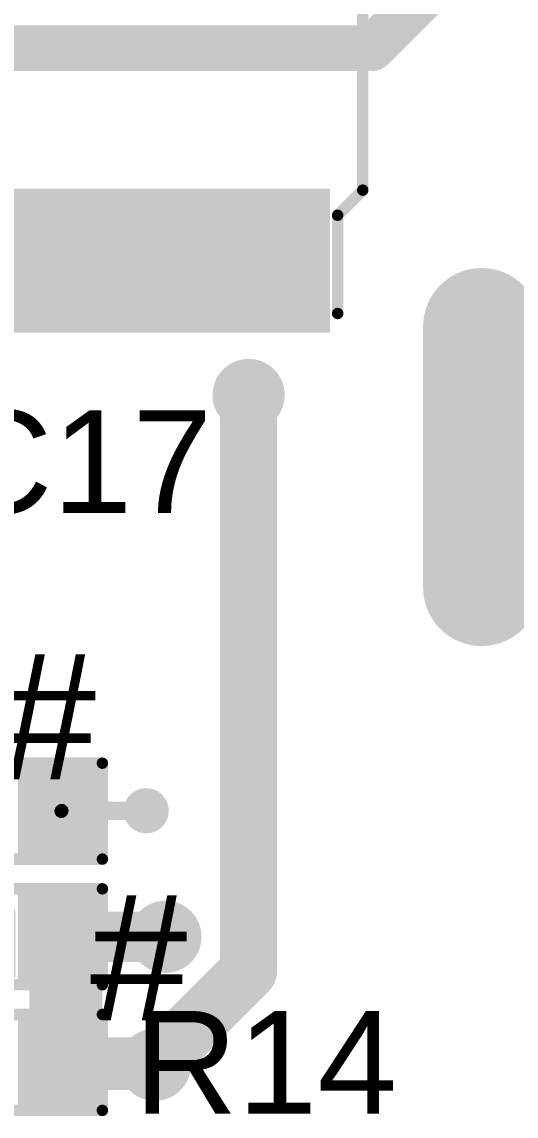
# Model space of a CAD drawing. Header units: millimetres. Extents: x -0.39 to 4.37, y -0.38 to 3.54.
# Drawn here: x 3.4766 to 3.693, y -0.0817 to 0.3973 of the extents above; entities that cross this region are included whole.
import ezdxf

# ---------------------------------------------------------------- set-up
doc = ezdxf.new("R2010")
doc.units = ezdxf.units.MM
doc.header["$MEASUREMENT"] = 0
for name, color, linetype in [('BottomLayer', 5, 'Continuous'), ('BottomPaste', 16, 'Continuous'), ('BottomSolder', 6, 'Continuous'), ('MultiLayer', 9, 'Continuous'), ('PadHoleLayer', 156, 'Continuous'), ('TopLayer', 1, 'Continuous'), ('TopOverlay', 2, 'Continuous'), ('TopPaste', 8, 'Continuous'), ('TopSolder', 216, 'Continuous'), ('ViaHoleLayer', 16, 'Continuous')]:
    doc.layers.add(name, color=color, linetype=linetype)
doc.styles.add('Arial', font='', dxfattribs={"height": 0.2})
doc.styles.get('Arial').set_extended_font_data('Arial')

# ---------------------------------------------------------------- blocks, each defined once
blk = doc.blocks.new('FNR5040SR24NT_78')
at = {"layer": 'TopLayer'}
for points in [[(-0.10039, 0.08268), (-0.04528, 0.08268), (-0.04528, -0.08268), (-0.10039, -0.08268)], [(0.04528, 0.08268), (0.10039, 0.08268), (0.10039, -0.08268), (0.04528, -0.08268)]]:
    blk.add_hatch(color=1, dxfattribs=at).paths.add_polyline_path(points)
at = {"layer": 'TopPaste'}
for points in [[(-0.10039, 0.08268), (-0.04528, 0.08268), (-0.04528, -0.08268), (-0.10039, -0.08268)], [(0.04528, 0.08268), (0.10039, 0.08268), (0.10039, -0.08268), (0.04528, -0.08268)]]:
    blk.add_hatch(color=8, dxfattribs=at).paths.add_polyline_path(points)
at = {"layer": 'TopSolder'}
for points in [[(-0.10439, 0.08668), (-0.04128, 0.08668), (-0.04128, -0.08668), (-0.10439, -0.08668)], [(0.04128, 0.08668), (0.10439, 0.08668), (0.10439, -0.08668), (0.04128, -0.08668)]]:
    blk.add_hatch(color=216, dxfattribs=at).paths.add_polyline_path(points)
at = {"layer": 'TopOverlay', "const_width": 0.005}
for points in [[(-0.054, 0.09), (-0.043, 0.101)], [(0.042, 0.101), (-0.043, 0.101)], [(0.053, 0.09), (0.042, 0.101)], [(-0.054, 0.09), (-0.097, 0.09)], [(0.096, 0.09), (0.053, 0.09)], [(-0.054, -0.09), (-0.097, -0.09)], [(-0.043, -0.101), (-0.054, -0.09)], [(0.042, -0.101), (0.053, -0.09)], [(0.096, -0.09), (0.053, -0.09)], [(0.042, -0.101), (-0.043, -0.101)]]:
    blk.add_lwpolyline(points, dxfattribs=at)
at = {"layer": 'TopOverlay', "const_width": 0.0025}
for points in [[(-0.04425, 0.101, 1), (-0.04175, 0.101, 1)], [(-0.04425, 0.101, 1), (-0.04175, 0.101, 1)], [(0.04075, 0.101, 1), (0.04325, 0.101, 1)], [(0.04075, 0.101, 1), (0.04325, 0.101, 1)], [(-0.09825, 0.09, 1), (-0.09575, 0.09, 1)], [(-0.05525, 0.09, 1), (-0.05275, 0.09, 1)], [(-0.05525, 0.09, 1), (-0.05275, 0.09, 1)], [(0.05175, 0.09, 1), (0.05425, 0.09, 1)], [(0.05175, 0.09, 1), (0.05425, 0.09, 1)], [(0.09475, 0.09, 1), (0.09725, 0.09, 1)], [(-0.09825, -0.09, 1), (-0.09575, -0.09, 1)], [(-0.05525, -0.09, 1), (-0.05275, -0.09, 1)], [(-0.05525, -0.09, 1), (-0.05275, -0.09, 1)], [(0.05175, -0.09, 1), (0.05425, -0.09, 1)], [(0.05175, -0.09, 1), (0.05425, -0.09, 1)], [(0.09475, -0.09, 1), (0.09725, -0.09, 1)], [(-0.04425, -0.101, 1), (-0.04175, -0.101, 1)], [(-0.04425, -0.101, 1), (-0.04175, -0.101, 1)], [(0.04075, -0.101, 1), (0.04325, -0.101, 1)], [(0.04075, -0.101, 1), (0.04325, -0.101, 1)]]:
    blk.add_lwpolyline(points, format="xyb", close=True, dxfattribs=at)
blk = doc.blocks.new('RES0603_180')
at = {"layer": 'TopLayer'}
for points in [[(-0.015, 0.0175), (-0.015, -0.0175), (-0.045, -0.0175), (-0.045, 0.0175)], [(0.045, 0.0175), (0.045, -0.0175), (0.015, -0.0175), (0.015, 0.0175)]]:
    blk.add_hatch(color=1, dxfattribs=at).paths.add_polyline_path(points)
at = {"layer": 'TopPaste'}
for points in [[(-0.015, 0.0175), (-0.015, -0.0175), (-0.045, -0.0175), (-0.045, 0.0175)], [(0.045, 0.0175), (0.045, -0.0175), (0.015, -0.0175), (0.015, 0.0175)]]:
    blk.add_hatch(color=8, dxfattribs=at).paths.add_polyline_path(points)
at = {"layer": 'TopSolder'}
for points in [[(-0.011, 0.0215), (-0.011, -0.0215), (-0.049, -0.0215), (-0.049, 0.0215)], [(0.049, 0.0215), (0.049, -0.0215), (0.011, -0.0215), (0.011, 0.0215)]]:
    blk.add_hatch(color=216, dxfattribs=at).paths.add_polyline_path(points)
at = {"layer": 'TopOverlay', "const_width": 0.005}
for points in [[(-0.048, 0.021), (-0.048, -0.021)], [(0.048, 0.021), (-0.048, 0.021)], [(0.048, 0.021), (0.048, -0.021)], [(0.048, -0.021), (-0.048, -0.021)]]:
    blk.add_lwpolyline(points, dxfattribs=at)
at = {"layer": 'TopOverlay', "const_width": 0.0025}
for points in [[(-0.04925, 0.021, 1), (-0.04675, 0.021, 1)], [(-0.04925, 0.021, 1), (-0.04675, 0.021, 1)], [(0.04675, 0.021, 1), (0.04925, 0.021, 1)], [(0.04675, 0.021, 1), (0.04925, 0.021, 1)], [(-0.04925, -0.021, 1), (-0.04675, -0.021, 1)], [(-0.04925, -0.021, 1), (-0.04675, -0.021, 1)], [(0.04675, -0.021, 1), (0.04925, -0.021, 1)], [(0.04675, -0.021, 1), (0.04925, -0.021, 1)]]:
    blk.add_lwpolyline(points, format="xyb", close=True, dxfattribs=at)
blk = doc.blocks.new('RES0603_181')
at = {"layer": 'TopLayer'}
for points in [[(-0.015, 0.0175), (-0.015, -0.0175), (-0.045, -0.0175), (-0.045, 0.0175)], [(0.045, 0.0175), (0.045, -0.0175), (0.015, -0.0175), (0.015, 0.0175)]]:
    blk.add_hatch(color=1, dxfattribs=at).paths.add_polyline_path(points)
at = {"layer": 'TopPaste'}
for points in [[(-0.015, 0.0175), (-0.015, -0.0175), (-0.045, -0.0175), (-0.045, 0.0175)], [(0.045, 0.0175), (0.045, -0.0175), (0.015, -0.0175), (0.015, 0.0175)]]:
    blk.add_hatch(color=8, dxfattribs=at).paths.add_polyline_path(points)
at = {"layer": 'TopSolder'}
for points in [[(-0.011, 0.0215), (-0.011, -0.0215), (-0.049, -0.0215), (-0.049, 0.0215)], [(0.049, 0.0215), (0.049, -0.0215), (0.011, -0.0215), (0.011, 0.0215)]]:
    blk.add_hatch(color=216, dxfattribs=at).paths.add_polyline_path(points)
at = {"layer": 'TopOverlay', "const_width": 0.005}
for points in [[(0.048, 0.021), (-0.048, 0.021)], [(-0.048, 0.021), (-0.048, -0.021)], [(0.048, 0.021), (0.048, -0.021)], [(0.048, -0.021), (-0.048, -0.021)]]:
    blk.add_lwpolyline(points, dxfattribs=at)
at = {"layer": 'TopOverlay', "const_width": 0.0025}
for points in [[(-0.04925, 0.021, 1), (-0.04675, 0.021, 1)], [(-0.04925, 0.021, 1), (-0.04675, 0.021, 1)], [(0.04675, 0.021, 1), (0.04925, 0.021, 1)], [(0.04675, 0.021, 1), (0.04925, 0.021, 1)], [(-0.04925, -0.021, 1), (-0.04675, -0.021, 1)], [(-0.04925, -0.021, 1), (-0.04675, -0.021, 1)], [(0.04675, -0.021, 1), (0.04925, -0.021, 1)], [(0.04675, -0.021, 1), (0.04925, -0.021, 1)]]:
    blk.add_lwpolyline(points, format="xyb", close=True, dxfattribs=at)
blk = doc.blocks.new('RES0603_182')
at = {"layer": 'TopLayer'}
for points in [[(-0.015, 0.0175), (-0.015, -0.0175), (-0.045, -0.0175), (-0.045, 0.0175)], [(0.045, 0.0175), (0.045, -0.0175), (0.015, -0.0175), (0.015, 0.0175)]]:
    blk.add_hatch(color=1, dxfattribs=at).paths.add_polyline_path(points)
at = {"layer": 'TopPaste'}
for points in [[(-0.015, 0.0175), (-0.015, -0.0175), (-0.045, -0.0175), (-0.045, 0.0175)], [(0.045, 0.0175), (0.045, -0.0175), (0.015, -0.0175), (0.015, 0.0175)]]:
    blk.add_hatch(color=8, dxfattribs=at).paths.add_polyline_path(points)
at = {"layer": 'TopSolder'}
for points in [[(-0.011, 0.0215), (-0.011, -0.0215), (-0.049, -0.0215), (-0.049, 0.0215)], [(0.049, 0.0215), (0.049, -0.0215), (0.011, -0.0215), (0.011, 0.0215)]]:
    blk.add_hatch(color=216, dxfattribs=at).paths.add_polyline_path(points)
at = {"layer": 'TopOverlay', "const_width": 0.005}
for points in [[(-0.048, 0.021), (-0.048, -0.021)], [(0.048, 0.021), (-0.048, 0.021)], [(0.048, 0.021), (0.048, -0.021)], [(0.048, -0.021), (-0.048, -0.021)]]:
    blk.add_lwpolyline(points, dxfattribs=at)
at = {"layer": 'TopOverlay', "const_width": 0.0025}
for points in [[(-0.04925, 0.021, 1), (-0.04675, 0.021, 1)], [(-0.04925, 0.021, 1), (-0.04675, 0.021, 1)], [(0.04675, 0.021, 1), (0.04925, 0.021, 1)], [(0.04675, 0.021, 1), (0.04925, 0.021, 1)], [(-0.04925, -0.021, 1), (-0.04675, -0.021, 1)], [(-0.04925, -0.021, 1), (-0.04675, -0.021, 1)], [(0.04675, -0.021, 1), (0.04925, -0.021, 1)], [(0.04675, -0.021, 1), (0.04925, -0.021, 1)]]:
    blk.add_lwpolyline(points, format="xyb", close=True, dxfattribs=at)
blk = doc.blocks.new('C__0402_B_302')
at = {"layer": 'BottomLayer'}
for points in [[(-0.0095, 0.0125), (-0.0095, -0.0125), (-0.0275, -0.0125), (-0.0275, 0.0125)], [(0.0275, 0.0125), (0.0275, -0.0125), (0.0095, -0.0125), (0.0095, 0.0125)]]:
    blk.add_hatch(color=5, dxfattribs=at).paths.add_polyline_path(points)
at = {"layer": 'BottomPaste'}
for points in [[(-0.0095, 0.0125), (-0.0095, -0.0125), (-0.0275, -0.0125), (-0.0275, 0.0125)], [(0.0275, 0.0125), (0.0275, -0.0125), (0.0095, -0.0125), (0.0095, 0.0125)]]:
    blk.add_hatch(color=16, dxfattribs=at).paths.add_polyline_path(points)
at = {"layer": 'BottomSolder'}
for points in [[(-0.00714, 0.01486), (-0.00714, -0.01486), (-0.02986, -0.01486), (-0.02986, 0.01486)], [(0.02986, 0.01486), (0.02986, -0.01486), (0.00714, -0.01486), (0.00714, 0.01486)]]:
    blk.add_hatch(color=6, dxfattribs=at).paths.add_polyline_path(points)
blk = doc.blocks.new('C__0603_B_309')
at = {"layer": 'BottomLayer'}
for points in [[(-0.015, 0.0175), (-0.015, -0.0175), (-0.045, -0.0175), (-0.045, 0.0175)], [(0.045, 0.0175), (0.045, -0.0175), (0.015, -0.0175), (0.015, 0.0175)]]:
    blk.add_hatch(color=5, dxfattribs=at).paths.add_polyline_path(points)
at = {"layer": 'BottomPaste'}
for points in [[(-0.015, 0.0175), (-0.015, -0.0175), (-0.045, -0.0175), (-0.045, 0.0175)], [(0.045, 0.0175), (0.045, -0.0175), (0.015, -0.0175), (0.015, 0.0175)]]:
    blk.add_hatch(color=16, dxfattribs=at).paths.add_polyline_path(points)
at = {"layer": 'BottomSolder'}
for points in [[(-0.011, 0.0215), (-0.011, -0.0215), (-0.049, -0.0215), (-0.049, 0.0215)], [(0.049, 0.0215), (0.049, -0.0215), (0.011, -0.0215), (0.011, 0.0215)]]:
    blk.add_hatch(color=6, dxfattribs=at).paths.add_polyline_path(points)
blk = doc.blocks.new('DC_C024E_7A_1_65_423')
at = {"layer": 'BottomLayer'}
h = blk.add_hatch(color=5, dxfattribs=at)
edge = h.paths.add_edge_path()
edge.add_arc((-0.12972, 0.16929), 0.02165, 90, 270)
edge.add_line((-0.12972, 0.14764), (-0.01555, 0.14764))
edge.add_arc((-0.01555, 0.16929), 0.02165, 270, 450)
edge.add_line((-0.01555, 0.19094), (-0.12972, 0.19094))
at = {"layer": 'BottomSolder'}
h = blk.add_hatch(color=6, dxfattribs=at)
edge = h.paths.add_edge_path()
edge.add_arc((-0.12972, 0.16929), 0.02565, 90, 270)
edge.add_line((-0.12972, 0.14364), (-0.01555, 0.14364))
edge.add_arc((-0.01555, 0.16929), 0.02565, 270, 450)
edge.add_line((-0.01555, 0.19494), (-0.12972, 0.19494))
at = {"layer": 'MultiLayer'}
h = blk.add_hatch(color=9, dxfattribs=at)
edge = h.paths.add_edge_path()
edge.add_arc((-0.12972, 0.16929), 0.02165, 90, 270)
edge.add_line((-0.12972, 0.14764), (-0.01555, 0.14764))
edge.add_arc((-0.01555, 0.16929), 0.02165, 270, 450)
edge.add_line((-0.01555, 0.19094), (-0.12972, 0.19094))
at = {"layer": 'PadHoleLayer'}
h = blk.add_hatch(color=156, dxfattribs=at)
edge = h.paths.add_edge_path()
edge.add_arc((-0.12677, 0.16929), 0.01083, 90, 270)
edge.add_line((-0.12677, 0.15846), (-0.0185, 0.15846))
edge.add_arc((-0.0185, 0.16929), 0.01083, 270, 450)
edge.add_line((-0.0185, 0.18012), (-0.12677, 0.18012))
at = {"layer": 'TopLayer'}
h = blk.add_hatch(color=1, dxfattribs=at)
edge = h.paths.add_edge_path()
edge.add_arc((-0.12972, 0.16929), 0.02165, 90, 270)
edge.add_line((-0.12972, 0.14764), (-0.01555, 0.14764))
edge.add_arc((-0.01555, 0.16929), 0.02165, 270, 450)
edge.add_line((-0.01555, 0.19094), (-0.12972, 0.19094))
at = {"layer": 'TopSolder'}
h = blk.add_hatch(color=216, dxfattribs=at)
edge = h.paths.add_edge_path()
edge.add_arc((-0.12972, 0.16929), 0.02565, 90, 270)
edge.add_line((-0.12972, 0.14364), (-0.01555, 0.14364))
edge.add_arc((-0.01555, 0.16929), 0.02565, 270, 450)
edge.add_line((-0.01555, 0.19494), (-0.12972, 0.19494))

msp = doc.modelspace()

# ---------------------------------------------------------------- hatches: boundary and pattern name
at = {"layer": 'BottomLayer'}
h = msp.add_hatch(color=5, dxfattribs=at)
edge = h.paths.add_edge_path()
edge.add_arc((3.57582, 0.234), 0.01181, 0, 360)
h = msp.add_hatch(color=5, dxfattribs=at)
edge = h.paths.add_edge_path()
edge.add_arc((3.531, 0.052), 0.00591, 0, 360)
msp.add_hatch(color=5, dxfattribs=at).paths.add_polyline_path([(3.47982, -0.07718), (3.51182, -0.07718), (3.51182, 0.01082), (3.47982, 0.01082)])
h = msp.add_hatch(color=5, dxfattribs=at)
edge = h.paths.add_edge_path()
edge.add_arc((3.53942, -0.00318), 0.01181, 0, 360)
h = msp.add_hatch(color=5, dxfattribs=at)
edge = h.paths.add_edge_path()
edge.add_arc((3.53482, -0.05918), 0.01181, 0, 360)
at = {"layer": 'BottomSolder'}
h = msp.add_hatch(color=6, dxfattribs=at)
edge = h.paths.add_edge_path()
edge.add_arc((3.57582, 0.234), 0.01581, 0, 360)
h = msp.add_hatch(color=6, dxfattribs=at)
edge = h.paths.add_edge_path()
edge.add_arc((3.531, 0.052), 0.00991, 0, 360)
h = msp.add_hatch(color=6, dxfattribs=at)
edge = h.paths.add_edge_path()
edge.add_arc((3.53942, -0.00318), 0.01581, 0, 360)
h = msp.add_hatch(color=6, dxfattribs=at)
edge = h.paths.add_edge_path()
edge.add_arc((3.53482, -0.05918), 0.01581, 0, 360)
at = {"layer": 'TopLayer'}
msp.add_hatch(color=1, dxfattribs=at).paths.add_polyline_path([(3.38582, 0.27882), (3.60682, 0.27882), (3.60682, 0.30282), (3.38582, 0.30282)])
h = msp.add_hatch(color=1, dxfattribs=at)
edge = h.paths.add_edge_path()
edge.add_arc((3.57582, 0.234), 0.01181, 0, 360)
h = msp.add_hatch(color=1, dxfattribs=at)
edge = h.paths.add_edge_path()
edge.add_arc((3.531, 0.052), 0.00591, 0, 360)
h = msp.add_hatch(color=1, dxfattribs=at)
edge = h.paths.add_edge_path()
edge.add_arc((3.53942, -0.00318), 0.01181, 0, 360)
h = msp.add_hatch(color=1, dxfattribs=at)
edge = h.paths.add_edge_path()
edge.add_arc((3.53482, -0.05918), 0.01181, 0, 360)
at = {"layer": 'TopSolder'}
h = msp.add_hatch(color=216, dxfattribs=at)
edge = h.paths.add_edge_path()
edge.add_arc((3.57582, 0.234), 0.01581, 0, 360)
h = msp.add_hatch(color=216, dxfattribs=at)
edge = h.paths.add_edge_path()
edge.add_arc((3.531, 0.052), 0.00991, 0, 360)
h = msp.add_hatch(color=216, dxfattribs=at)
edge = h.paths.add_edge_path()
edge.add_arc((3.53942, -0.00318), 0.01581, 0, 360)
h = msp.add_hatch(color=216, dxfattribs=at)
edge = h.paths.add_edge_path()
edge.add_arc((3.53482, -0.05918), 0.01581, 0, 360)
at = {"layer": 'ViaHoleLayer'}
h = msp.add_hatch(color=16, dxfattribs=at)
edge = h.paths.add_edge_path()
edge.add_arc((3.57582, 0.234), 0.00591, 0, 360)
h = msp.add_hatch(color=16, dxfattribs=at)
edge = h.paths.add_edge_path()
edge.add_arc((3.531, 0.052), 0.00394, 0, 360)
h = msp.add_hatch(color=16, dxfattribs=at)
edge = h.paths.add_edge_path()
edge.add_arc((3.53942, -0.00318), 0.00591, 0, 360)
h = msp.add_hatch(color=16, dxfattribs=at)
edge = h.paths.add_edge_path()
edge.add_arc((3.53482, -0.05918), 0.00591, 0, 360)

# ---------------------------------------------------------------- linework, layer by layer
at = {"layer": 'BottomLayer'}
for points, const_width in [([(3.62982, 0.38582), (3.73082, 0.48682)], 0.02), ([(3.15982, 0.38582), (3.62982, 0.38582)], 0.02), ([(3.57582, -0.01818), (3.57582, 0.234)], 0.025), ([(3.53482, -0.05918), (3.57582, -0.01818)], 0.025), ([(3.49582, -0.05918), (3.53482, -0.05918)], 0.022)]:
    msp.add_lwpolyline(points, dxfattribs=dict(at, const_width=const_width))
for points, const_width in [([(3.62482, 0.38582, 1), (3.63482, 0.38582, 1)], 0.01), ([(3.62482, 0.38582, 1), (3.63482, 0.38582, 1)], 0.01), ([(3.56957, 0.234, 1), (3.58207, 0.234, 1)], 0.0125), ([(3.56957, -0.01818, 1), (3.58207, -0.01818, 1)], 0.0125), ([(3.56957, -0.01818, 1), (3.58207, -0.01818, 1)], 0.0125), ([(3.52857, -0.05918, 1), (3.54107, -0.05918, 1)], 0.0125), ([(3.49032, -0.05918, 1), (3.50132, -0.05918, 1)], 0.011), ([(3.52932, -0.05918, 1), (3.54032, -0.05918, 1)], 0.011)]:
    msp.add_lwpolyline(points, format="xyb", close=True, dxfattribs=dict(at, const_width=const_width))
at = {"layer": 'TopLayer'}
for points, const_width in [([(3.494, 0.052), (3.531, 0.052)], 0.008), ([(3.49382, 0.05182), (3.494, 0.052)], 0.006), ([(3.49382, -0.00318), (3.53942, -0.00318)], 0.022), ([(3.49382, -0.05818), (3.53382, -0.05818)], 0.022)]:
    msp.add_lwpolyline(points, dxfattribs=dict(at, const_width=const_width))
for points, const_width in [([(3.492, 0.052, 1), (3.496, 0.052, 1)], 0.004), ([(3.49232, 0.05182, 1), (3.49532, 0.05182, 1)], 0.003), ([(3.4925, 0.052, 1), (3.4955, 0.052, 1)], 0.003), ([(3.529, 0.052, 1), (3.533, 0.052, 1)], 0.004), ([(3.48832, -0.00318, 1), (3.49932, -0.00318, 1)], 0.011), ([(3.53392, -0.00318, 1), (3.54492, -0.00318, 1)], 0.011), ([(3.48832, -0.05818, 1), (3.49932, -0.05818, 1)], 0.011), ([(3.52832, -0.05818, 1), (3.53932, -0.05818, 1)], 0.011)]:
    msp.add_lwpolyline(points, format="xyb", close=True, dxfattribs=dict(at, const_width=const_width))

# ---------------------------------------------------------------- block references
for name, p, rotation in [('DC_C024E_7A_1_65_423', (3.84716, 0.27947), 90), ('FNR5040SR24NT_78', (3.52482, 0.36566), 270), ('RES0603_182', (3.46382, 0.05182), 180), ('RES0603_180', (3.46382, -0.00318), 180), ('C__0402_B_302', (3.48082, -0.00618), 180), ('RES0603_181', (3.46382, -0.05818), 180)]:
    msp.add_blockref(name, p, dxfattribs=dict(rotation=rotation))
msp.add_blockref('C__0603_B_309', (3.46482, -0.05818))

# ---------------------------------------------------------------- texts
at = {"layer": 'TopOverlay', "style": 'Arial'}
for s, p in [('C17', (3.44459, 0.18233)), ('R14', (3.52559, -0.08067))]:
    msp.add_text(s, height=0.045, dxfattribs=at).set_placement(p)
for p in [(3.509, 0.12041), (3.5491, 0.01499)]:
    msp.add_text('#', height=0.055, rotation=180, dxfattribs=at).set_placement(p)

doc.saveas('drawing.dxf')
